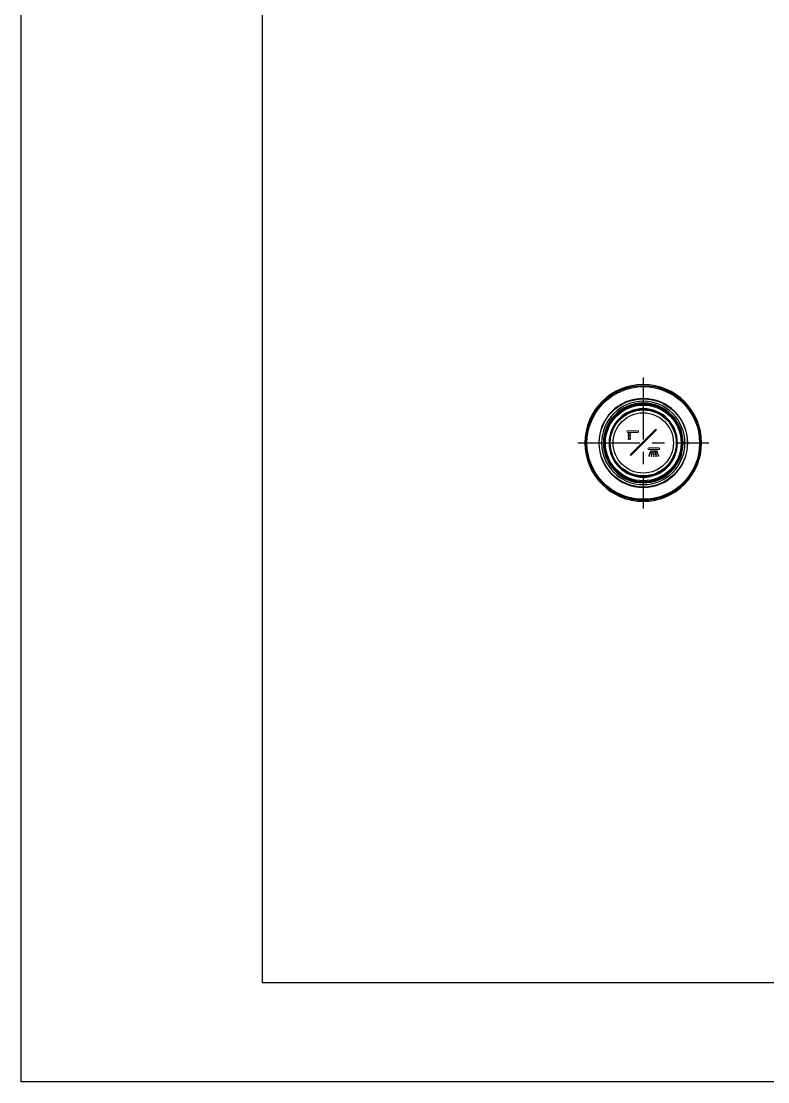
# Model space of a CAD drawing. Extents: x -3383 to -2963, y -4299 to -3705.
# Drawn here: x -3382.6 to -3277.2, y -4299.4 to -4149.8 of the extents above; entities that cross this region are included whole.
import ezdxf

# ---------------------------------------------------------------- set-up
doc = ezdxf.new("R2010")
doc.units = 0
doc.header["$LTSCALE"] = 7
doc.linetypes.add('CENTER', pattern=[2, 1.25, -0.25, 0.25, -0.25])
doc.layers.get('0').update_dxf_attribs({"color": 2, "linetype": 'CONTINUOUS'})
for name, color, linetype in [('1', 7, 'CONTINUOUS'), ('6', 7, 'CONTINUOUS'), ('CL', 1, 'CENTER'), ('D', 2, 'CONTINUOUS')]:
    doc.layers.add(name, color=color, linetype=linetype)

msp = doc.modelspace()

# ---------------------------------------------------------------- hatches: boundary and pattern name
h = msp.add_hatch(color=256)
edge = h.paths.add_edge_path()
edge.add_spline(control_points=[(-3296.68975, -4207.998933), (-3296.690006, -4207.966203), (-3296.664773, -4207.940284), (-3296.632732, -4207.94045), (-3296.600867, -4207.940538), (-3296.576579, -4207.965172), (-3296.576191, -4207.997293), (-3296.575847, -4208.03011), (-3296.601123, -4208.056039), (-3296.633164, -4208.055951), (-3296.664561, -4208.055951), (-3296.689406, -4208.030709), (-3296.68975, -4207.998933)], knot_values=[0, 0, 0, 0, 1, 1, 1, 2, 2, 2, 3, 3, 3, 4, 4, 4, 4], degree=3, periodic=0)
edge = h.paths.add_edge_path()
edge.add_spline(control_points=[(-3296.576279, -4208.716201), (-3296.576967, -4208.748065), (-3296.601855, -4208.772098), (-3296.63394, -4208.771666), (-3296.666493, -4208.771322), (-3296.690482, -4208.745825), (-3296.68975, -4208.712408), (-3296.689018, -4208.681408), (-3296.662101, -4208.655223), (-3296.631833, -4208.656167), (-3296.599359, -4208.657206), (-3296.575503, -4208.682959), (-3296.576279, -4208.716201)], knot_values=[0, 0, 0, 0, 1, 1, 1, 2, 2, 2, 3, 3, 3, 4, 4, 4, 4], degree=3, periodic=0)
edge = h.paths.add_edge_path()
edge.add_spline(control_points=[(-3296.576191, -4208.236299), (-3296.576014, -4208.268085), (-3296.600479, -4208.294181), (-3296.631312, -4208.294949), (-3296.663097, -4208.295901), (-3296.689538, -4208.269805), (-3296.68975, -4208.237675), (-3296.689882, -4208.204523), (-3296.665373, -4208.179802), (-3296.63252, -4208.179802), (-3296.600259, -4208.179802), (-3296.576446, -4208.203659), (-3296.576191, -4208.236299)], knot_values=[0, 0, 0, 0, 1, 1, 1, 2, 2, 2, 3, 3, 3, 4, 4, 4, 4], degree=3, periodic=0)
edge = h.paths.add_edge_path()
edge.add_spline(control_points=[(-3296.576279, -4208.476849), (-3296.576834, -4208.509155), (-3296.601211, -4208.533435), (-3296.633208, -4208.533356), (-3296.665805, -4208.533091), (-3296.690226, -4208.507947), (-3296.68975, -4208.474874), (-3296.689229, -4208.44189), (-3296.663953, -4208.417857), (-3296.630792, -4208.4188), (-3296.598539, -4208.419576), (-3296.57567, -4208.44404), (-3296.576279, -4208.476849)], knot_values=[0, 0, 0, 0, 1, 1, 1, 2, 2, 2, 3, 3, 3, 4, 4, 4, 4], degree=3, periodic=0)
edge = h.paths.add_edge_path()
edge.add_spline(control_points=[(-3296.820833, -4208.716201), (-3296.821442, -4208.748065), (-3296.846286, -4208.772098), (-3296.878495, -4208.771666), (-3296.911012, -4208.771322), (-3296.935001, -4208.745825), (-3296.934304, -4208.712408), (-3296.933537, -4208.681408), (-3296.906576, -4208.655223), (-3296.876387, -4208.656167), (-3296.843878, -4208.657206), (-3296.820057, -4208.682959), (-3296.820833, -4208.716201)], knot_values=[0, 0, 0, 0, 1, 1, 1, 2, 2, 2, 3, 3, 3, 4, 4, 4, 4], degree=3, periodic=0)
edge = h.paths.add_edge_path()
edge.add_spline(control_points=[(-3296.820745, -4208.236299), (-3296.820577, -4208.268085), (-3296.84491, -4208.294181), (-3296.875867, -4208.294949), (-3296.907564, -4208.295901), (-3296.934093, -4208.269805), (-3296.934304, -4208.237675), (-3296.934436, -4208.204523), (-3296.909892, -4208.179802), (-3296.877075, -4208.179802), (-3296.844822, -4208.179802), (-3296.820966, -4208.203659), (-3296.820745, -4208.236299)], knot_values=[0, 0, 0, 0, 1, 1, 1, 2, 2, 2, 3, 3, 3, 4, 4, 4, 4], degree=3, periodic=0)
edge = h.paths.add_edge_path()
edge.add_spline(control_points=[(-3296.934304, -4207.998933), (-3296.934481, -4207.966203), (-3296.909292, -4207.940284), (-3296.877163, -4207.94045), (-3296.845422, -4207.940538), (-3296.821098, -4207.965172), (-3296.820745, -4207.997293), (-3296.820401, -4208.03011), (-3296.845598, -4208.056039), (-3296.877639, -4208.055951), (-3296.909028, -4208.055951), (-3296.93396, -4208.030709), (-3296.934304, -4207.998933)], knot_values=[0, 0, 0, 0, 1, 1, 1, 2, 2, 2, 3, 3, 3, 4, 4, 4, 4], degree=3, periodic=0)
edge = h.paths.add_edge_path()
edge.add_spline(control_points=[(-3296.820833, -4208.476849), (-3296.821354, -4208.509155), (-3296.845766, -4208.533435), (-3296.877719, -4208.533356), (-3296.910324, -4208.533091), (-3296.93478, -4208.507947), (-3296.934304, -4208.474874), (-3296.933749, -4208.44189), (-3296.908472, -4208.417857), (-3296.875311, -4208.4188), (-3296.843058, -4208.419576), (-3296.820189, -4208.44404), (-3296.820833, -4208.476849)], knot_values=[0, 0, 0, 0, 1, 1, 1, 2, 2, 2, 3, 3, 3, 4, 4, 4, 4], degree=3, periodic=0)
edge = h.paths.add_edge_path()
edge.add_spline(control_points=[(-3295.451888, -4207.667172), (-3295.451888, -4207.731677), (-3295.504249, -4207.784047), (-3295.568719, -4207.784047), (-3295.568719, -4207.784047), (-3296.985554, -4207.784047), (-3296.985554, -4207.784047), (-3297.050148, -4207.784047), (-3297.102429, -4207.731677), (-3297.102429, -4207.667172), (-3297.102429, -4207.667172), (-3297.102429, -4207.667172), (-3297.102429, -4207.667172), (-3297.102429, -4207.602746), (-3297.050148, -4207.550385), (-3296.985554, -4207.550385), (-3296.985554, -4207.550385), (-3295.568719, -4207.550385), (-3295.568719, -4207.550385), (-3295.504249, -4207.550385), (-3295.451888, -4207.602746), (-3295.451888, -4207.667172), (-3295.451888, -4207.667172), (-3295.451888, -4207.667172), (-3295.451888, -4207.667172)], knot_values=[0, 0, 0, 0, 1, 1, 1, 2, 2, 2, 3, 3, 3, 4, 4, 4, 5, 5, 5, 6, 6, 6, 7, 7, 7, 8, 8, 8, 8], degree=3, periodic=0)
edge = h.paths.add_edge_path()
edge.add_spline(control_points=[(-3292.656406, -4211.027344), (-3292.625785, -4211.027512), (-3292.600288, -4211.053874), (-3292.600121, -4211.085218), (-3292.599821, -4211.116571), (-3292.627337, -4211.143444), (-3292.658902, -4211.142924), (-3292.689391, -4211.14258), (-3292.715576, -4211.115707), (-3292.715576, -4211.084795), (-3292.715576, -4211.053353), (-3292.688615, -4211.027167), (-3292.656406, -4211.027344)], knot_values=[0, 0, 0, 0, 1, 1, 1, 2, 2, 2, 3, 3, 3, 4, 4, 4, 4], degree=3, periodic=0)
edge = h.paths.add_edge_path(flags=17)
edge.add_spline(control_points=[(-3293.093242, -4210.491714), (-3293.124983, -4210.49137), (-3293.151036, -4210.464241), (-3293.150348, -4210.432544), (-3293.149695, -4210.401711), (-3293.123255, -4210.375958), (-3293.092334, -4210.376047), (-3293.060901, -4210.376311), (-3293.034205, -4210.403607), (-3293.034893, -4210.435393), (-3293.035581, -4210.46597), (-3293.062665, -4210.492146), (-3293.093242, -4210.491714)], knot_values=[0, 0, 0, 0, 1, 1, 1, 2, 2, 2, 3, 3, 3, 4, 4, 4, 4], degree=3, periodic=0)
edge = h.paths.add_edge_path(flags=17)
edge.add_spline(control_points=[(-3293.749232, -4210.649758), (-3293.749188, -4210.682575), (-3293.774377, -4210.70876), (-3293.806418, -4210.708848), (-3293.837427, -4210.708848), (-3293.863568, -4210.683263), (-3293.864035, -4210.651998), (-3293.864555, -4210.620133), (-3293.838027, -4210.592917), (-3293.806638, -4210.593005), (-3293.775073, -4210.593005), (-3293.749488, -4210.618493), (-3293.749232, -4210.649758)], knot_values=[0, 0, 0, 0, 1, 1, 1, 2, 2, 2, 3, 3, 3, 4, 4, 4, 4], degree=3, periodic=0)
edge = h.paths.add_edge_path(flags=17)
edge.add_spline(control_points=[(-3293.114515, -4210.663022), (-3293.114859, -4210.630557), (-3293.08915, -4210.604373), (-3293.056985, -4210.604373), (-3293.025632, -4210.604373), (-3293.000656, -4210.629517), (-3293.000268, -4210.661735), (-3293.000012, -4210.693432), (-3293.024512, -4210.719352), (-3293.055777, -4210.720217), (-3293.08803, -4210.720993), (-3293.114171, -4210.695584), (-3293.114515, -4210.663022)], knot_values=[0, 0, 0, 0, 1, 1, 1, 2, 2, 2, 3, 3, 3, 4, 4, 4, 4], degree=3, periodic=0)
edge = h.paths.add_edge_path(flags=16)
edge.add_spline(control_points=[(-3293.727051, -4210.376047), (-3293.695919, -4210.375958), (-3293.669778, -4210.402055), (-3293.669646, -4210.433064), (-3293.669646, -4210.465192), (-3293.695831, -4210.491802), (-3293.72714, -4210.491714), (-3293.759004, -4210.491714), (-3293.783725, -4210.467001), (-3293.784069, -4210.43496), (-3293.784369, -4210.402831), (-3293.758537, -4210.376223), (-3293.727051, -4210.376047)], knot_values=[0, 0, 0, 0, 1, 1, 1, 2, 2, 2, 3, 3, 3, 4, 4, 4, 4], degree=3, periodic=0)
edge = h.paths.add_edge_path()
edge.add_spline(control_points=[(-3292.839127, -4210.436592), (-3292.839939, -4210.468201), (-3292.865692, -4210.49249), (-3292.897389, -4210.491714), (-3292.929342, -4210.490945), (-3292.953586, -4210.464241), (-3292.952554, -4210.431168), (-3292.951522, -4210.40008), (-3292.924994, -4210.374847), (-3292.894028, -4210.375958), (-3292.861864, -4210.376998), (-3292.838307, -4210.402919), (-3292.839127, -4210.436592)], knot_values=[0, 0, 0, 0, 1, 1, 1, 2, 2, 2, 3, 3, 3, 4, 4, 4, 4], degree=3, periodic=0)
edge = h.paths.add_edge_path(flags=17)
edge.add_spline(control_points=[(-3293.82851, -4210.867237), (-3293.828387, -4210.899357), (-3293.854307, -4210.925886), (-3293.886004, -4210.925886), (-3293.916581, -4210.925886), (-3293.94371, -4210.899013), (-3293.943922, -4210.86878), (-3293.944054, -4210.837515), (-3293.916881, -4210.810219), (-3293.885528, -4210.810219), (-3293.854651, -4210.810219), (-3293.828554, -4210.836315), (-3293.82851, -4210.867237)], knot_values=[0, 0, 0, 0, 1, 1, 1, 2, 2, 2, 3, 3, 3, 4, 4, 4, 4], degree=3, periodic=0)
edge = h.paths.add_edge_path(flags=17)
edge.add_spline(control_points=[(-3293.543775, -4210.890661), (-3293.54403, -4210.922438), (-3293.570647, -4210.949222), (-3293.602036, -4210.948534), (-3293.633133, -4210.948111), (-3293.658322, -4210.922094), (-3293.658154, -4210.890661), (-3293.658066, -4210.859052), (-3293.632701, -4210.832867), (-3293.601956, -4210.832699), (-3293.570127, -4210.832434), (-3293.543686, -4210.858796), (-3293.543775, -4210.890661)], knot_values=[0, 0, 0, 0, 1, 1, 1, 2, 2, 2, 3, 3, 3, 4, 4, 4, 4], degree=3, periodic=0)
edge = h.paths.add_edge_path(flags=17)
edge.add_spline(control_points=[(-3293.079334, -4210.889365), (-3293.078734, -4210.857844), (-3293.051085, -4210.831659), (-3293.019432, -4210.832779), (-3292.988899, -4210.83382), (-3292.962758, -4210.86146), (-3292.96379, -4210.891869), (-3292.964787, -4210.92339), (-3292.992815, -4210.949654), (-3293.024036, -4210.948534), (-3293.054913, -4210.947247), (-3293.080022, -4210.920462), (-3293.079334, -4210.889365)], knot_values=[0, 0, 0, 0, 1, 1, 1, 2, 2, 2, 3, 3, 3, 4, 4, 4, 4], degree=3, periodic=0)
edge = h.paths.add_edge_path(flags=16)
edge.add_spline(control_points=[(-3293.52909, -4210.376047), (-3293.498125, -4210.376655), (-3293.472249, -4210.403096), (-3293.472672, -4210.43384), (-3293.473025, -4210.46597), (-3293.499466, -4210.492322), (-3293.531154, -4210.491714), (-3293.561731, -4210.49137), (-3293.58856, -4210.464241), (-3293.588216, -4210.434096), (-3293.587784, -4210.402831), (-3293.559967, -4210.375614), (-3293.52909, -4210.376047)], knot_values=[0, 0, 0, 0, 1, 1, 1, 2, 2, 2, 3, 3, 3, 4, 4, 4, 4], degree=3, periodic=0)
edge = h.paths.add_edge_path()
edge.add_spline(control_points=[(-3292.816603, -4210.593005), (-3292.784694, -4210.592749), (-3292.759109, -4210.618925), (-3292.759109, -4210.651566), (-3292.759109, -4210.682663), (-3292.784817, -4210.708672), (-3292.816082, -4210.708848), (-3292.846959, -4210.709272), (-3292.872888, -4210.683528), (-3292.8734, -4210.652341), (-3292.873832, -4210.619957), (-3292.848335, -4210.593437), (-3292.816603, -4210.593005)], knot_values=[0, 0, 0, 0, 1, 1, 1, 2, 2, 2, 3, 3, 3, 4, 4, 4, 4], degree=3, periodic=0)
edge = h.paths.add_edge_path(flags=17)
edge.add_spline(control_points=[(-3293.622797, -4210.662511), (-3293.622709, -4210.631334), (-3293.596956, -4210.604716), (-3293.566555, -4210.604197), (-3293.534602, -4210.603773), (-3293.507774, -4210.630469), (-3293.508118, -4210.662246), (-3293.508462, -4210.694287), (-3293.534858, -4210.72064), (-3293.566555, -4210.720217), (-3293.59752, -4210.719873), (-3293.622885, -4210.693776), (-3293.622797, -4210.662511)], knot_values=[0, 0, 0, 0, 1, 1, 1, 2, 2, 2, 3, 3, 3, 4, 4, 4, 4], degree=3, periodic=0)
edge = h.paths.add_edge_path(flags=17)
edge.add_spline(control_points=[(-3293.25477, -4210.671639), (-3293.254559, -4210.703504), (-3293.27898, -4210.729511), (-3293.309892, -4210.730465), (-3293.341677, -4210.731241), (-3293.368118, -4210.705223), (-3293.368294, -4210.673015), (-3293.368462, -4210.639854), (-3293.343917, -4210.615053), (-3293.311056, -4210.615053), (-3293.278803, -4210.615053), (-3293.254947, -4210.639078), (-3293.25477, -4210.671639)], knot_values=[0, 0, 0, 0, 1, 1, 1, 2, 2, 2, 3, 3, 3, 4, 4, 4, 4], degree=3, periodic=0)
edge = h.paths.add_edge_path(flags=17)
edge.add_spline(control_points=[(-3293.368294, -4210.434273), (-3293.368506, -4210.401632), (-3293.343317, -4210.375703), (-3293.311232, -4210.375879), (-3293.279447, -4210.375958), (-3293.255123, -4210.400423), (-3293.25477, -4210.43272), (-3293.254426, -4210.465537), (-3293.279623, -4210.49137), (-3293.311664, -4210.49137), (-3293.343097, -4210.49137), (-3293.367941, -4210.466137), (-3293.368294, -4210.434273)], knot_values=[0, 0, 0, 0, 1, 1, 1, 2, 2, 2, 3, 3, 3, 4, 4, 4, 4], degree=3, periodic=0)
edge = h.paths.add_edge_path(flags=17)
edge.add_spline(control_points=[(-3293.254858, -4210.912366), (-3293.255379, -4210.944486), (-3293.279747, -4210.968863), (-3293.311709, -4210.968687), (-3293.344305, -4210.968518), (-3293.368806, -4210.943366), (-3293.368294, -4210.910293), (-3293.36773, -4210.877308), (-3293.342453, -4210.853284), (-3293.30938, -4210.85414), (-3293.277083, -4210.854916), (-3293.254259, -4210.879381), (-3293.254858, -4210.912366)], knot_values=[0, 0, 0, 0, 1, 1, 1, 2, 2, 2, 3, 3, 3, 4, 4, 4, 4], degree=3, periodic=0)
edge = h.paths.add_edge_path()
edge.add_spline(control_points=[(-3293.907321, -4211.083675), (-3293.907021, -4211.115538), (-3293.933885, -4211.143188), (-3293.964894, -4211.142924), (-3293.995771, -4211.142924), (-3294.022212, -4211.117347), (-3294.0229, -4211.086338), (-3294.023676, -4211.055073), (-3293.996803, -4211.027512), (-3293.965326, -4211.027432), (-3293.934405, -4211.027167), (-3293.907665, -4211.053353), (-3293.907321, -4211.083675)], knot_values=[0, 0, 0, 0, 1, 1, 1, 2, 2, 2, 3, 3, 3, 4, 4, 4, 4], degree=3, periodic=0)
edge = h.paths.add_edge_path()
edge.add_spline(control_points=[(-3292.929297, -4211.119499), (-3292.929342, -4211.150941), (-3292.955094, -4211.176685), (-3292.986139, -4211.176685), (-3293.018012, -4211.176685), (-3293.044021, -4211.150332), (-3293.043589, -4211.118123), (-3293.043201, -4211.086426), (-3293.017836, -4211.061282), (-3292.986315, -4211.061018), (-3292.95423, -4211.06085), (-3292.928998, -4211.08677), (-3292.929297, -4211.119499)], knot_values=[0, 0, 0, 0, 1, 1, 1, 2, 2, 2, 3, 3, 3, 4, 4, 4, 4], degree=3, periodic=0)
edge = h.paths.add_edge_path()
edge.add_spline(control_points=[(-3293.254858, -4211.151628), (-3293.255546, -4211.183493), (-3293.280355, -4211.207525), (-3293.31252, -4211.207094), (-3293.344993, -4211.206662), (-3293.369106, -4211.181165), (-3293.368294, -4211.147748), (-3293.367518, -4211.116748), (-3293.340601, -4211.090563), (-3293.310368, -4211.091595), (-3293.277939, -4211.092538), (-3293.254171, -4211.118291), (-3293.254858, -4211.151628)], knot_values=[0, 0, 0, 0, 1, 1, 1, 2, 2, 2, 3, 3, 3, 4, 4, 4, 4], degree=3, periodic=0)
edge = h.paths.add_edge_path()
edge.add_spline(control_points=[(-3293.694023, -4211.1189), (-3293.693767, -4211.087114), (-3293.666894, -4211.060585), (-3293.635373, -4211.061018), (-3293.604197, -4211.061538), (-3293.578567, -4211.087979), (-3293.57922, -4211.118988), (-3293.579987, -4211.151708), (-3293.606005, -4211.177381), (-3293.637737, -4211.176685), (-3293.66879, -4211.176173), (-3293.694067, -4211.149988), (-3293.694023, -4211.1189)], knot_values=[0, 0, 0, 0, 1, 1, 1, 2, 2, 2, 3, 3, 3, 4, 4, 4, 4], degree=3, periodic=0)
edge = h.paths.add_edge_path()
edge.add_spline(control_points=[(-3292.736372, -4210.810219), (-3292.70606, -4210.810043), (-3292.679787, -4210.836395), (-3292.679143, -4210.867581), (-3292.678455, -4210.89858), (-3292.706271, -4210.926142), (-3292.737624, -4210.925886), (-3292.768413, -4210.925542), (-3292.794466, -4210.899269), (-3292.794598, -4210.868269), (-3292.794854, -4210.836748), (-3292.768413, -4210.810219), (-3292.736372, -4210.810219)], knot_values=[0, 0, 0, 0, 1, 1, 1, 2, 2, 2, 3, 3, 3, 4, 4, 4, 4], degree=3, periodic=0)
edge = h.paths.add_edge_path()
edge.add_spline(control_points=[(-3292.479197, -4210.102511), (-3292.479197, -4210.167193), (-3292.531646, -4210.219387), (-3292.596116, -4210.219387), (-3292.596116, -4210.219387), (-3294.012996, -4210.219387), (-3294.012996, -4210.219387), (-3294.077422, -4210.219387), (-3294.129827, -4210.167193), (-3294.129827, -4210.102511), (-3294.129827, -4210.102511), (-3294.129827, -4210.102511), (-3294.129827, -4210.102511), (-3294.129827, -4210.038085), (-3294.077422, -4209.985716), (-3294.012996, -4209.985716), (-3294.012996, -4209.985716), (-3292.596116, -4209.985716), (-3292.596116, -4209.985716), (-3292.531646, -4209.985716), (-3292.479197, -4210.038085), (-3292.479197, -4210.102511), (-3292.479197, -4210.102511), (-3292.479197, -4210.102511), (-3292.479197, -4210.102511)], knot_values=[0, 0, 0, 0, 1, 1, 1, 2, 2, 2, 3, 3, 3, 4, 4, 4, 5, 5, 5, 6, 6, 6, 7, 7, 7, 8, 8, 8, 8], degree=3, periodic=0)
edge = h.paths.add_edge_path()
edge.add_spline(control_points=[(-3296.558578, -4211.025793), (-3296.575503, -4211.025793), (-3296.592427, -4211.019416), (-3296.605348, -4211.006505), (-3296.631224, -4210.980664), (-3296.631224, -4210.938806), (-3296.605348, -4210.912877)], knot_values=[0, 0, 0, 0, 1, 1, 1, 2, 2, 2, 2], degree=3, periodic=0)
edge.add_spline(control_points=[(-3296.605348, -4210.912877), (-3296.605348, -4210.912877), (-3293.069774, -4207.377347), (-3293.069774, -4207.377347), (-3293.043977, -4207.351603), (-3293.00212, -4207.351603), (-3292.976279, -4207.377347), (-3292.950402, -4207.403276), (-3292.950402, -4207.445045), (-3292.976279, -4207.470975)], knot_values=[2, 2, 2, 2, 3, 3, 3, 4, 4, 4, 5, 5, 5, 5], degree=3, periodic=0)
edge.add_spline(control_points=[(-3292.976279, -4207.470975), (-3292.976279, -4207.470975), (-3296.511853, -4211.006505), (-3296.511853, -4211.006505), (-3296.524729, -4211.019416), (-3296.541654, -4211.025793), (-3296.558578, -4211.025793)], knot_values=[5, 5, 5, 5, 6, 6, 6, 7, 7, 7, 7], degree=3, periodic=0)

# ---------------------------------------------------------------- linework, layer by layer
at = {"color": 4}
for p, q in [((-3348.612468, -3736.421113), (-3348.612468, -4285.421113)), ((-3348.612468, -4285.421113), (-2973.612468, -4285.421113))]:
    msp.add_line(p, q, dxfattribs=at)
at = {"layer": '1', "lineweight": 0}
for points, knots in [([(-3295.451888, -4207.667172), (-3295.451888, -4207.731677), (-3295.504249, -4207.784047), (-3295.568719, -4207.784047), (-3295.568719, -4207.784047), (-3296.985554, -4207.784047), (-3296.985554, -4207.784047), (-3297.050148, -4207.784047), (-3297.102429, -4207.731677), (-3297.102429, -4207.667172), (-3297.102429, -4207.667172), (-3297.102429, -4207.667172), (-3297.102429, -4207.667172), (-3297.102429, -4207.602746), (-3297.050148, -4207.550385), (-3296.985554, -4207.550385), (-3296.985554, -4207.550385), (-3295.568719, -4207.550385), (-3295.568719, -4207.550385), (-3295.504249, -4207.550385), (-3295.451888, -4207.602746), (-3295.451888, -4207.667172), (-3295.451888, -4207.667172), (-3295.451888, -4207.667172), (-3295.451888, -4207.667172)], [0, 0, 0, 0, 1, 1, 1, 2, 2, 2, 3, 3, 3, 4, 4, 4, 5, 5, 5, 6, 6, 6, 7, 7, 7, 8, 8, 8, 8]), ([(-3296.934304, -4207.998933), (-3296.934481, -4207.966203), (-3296.909292, -4207.940284), (-3296.877163, -4207.94045), (-3296.845422, -4207.940538), (-3296.821098, -4207.965172), (-3296.820745, -4207.997293), (-3296.820401, -4208.03011), (-3296.845598, -4208.056039), (-3296.877639, -4208.055951), (-3296.909028, -4208.055951), (-3296.93396, -4208.030709), (-3296.934304, -4207.998933)], [0, 0, 0, 0, 1, 1, 1, 2, 2, 2, 3, 3, 3, 4, 4, 4, 4]), ([(-3296.68975, -4207.998933), (-3296.690006, -4207.966203), (-3296.664773, -4207.940284), (-3296.632732, -4207.94045), (-3296.600867, -4207.940538), (-3296.576579, -4207.965172), (-3296.576191, -4207.997293), (-3296.575847, -4208.03011), (-3296.601123, -4208.056039), (-3296.633164, -4208.055951), (-3296.664561, -4208.055951), (-3296.689406, -4208.030709), (-3296.68975, -4207.998933)], [0, 0, 0, 0, 1, 1, 1, 2, 2, 2, 3, 3, 3, 4, 4, 4, 4]), ([(-3296.605348, -4210.912877), (-3296.605348, -4210.912877), (-3293.069774, -4207.377347), (-3293.069774, -4207.377347), (-3293.043977, -4207.351603), (-3293.00212, -4207.351603), (-3292.976279, -4207.377347), (-3292.950402, -4207.403276), (-3292.950402, -4207.445045), (-3292.976279, -4207.470975)], [2, 2, 2, 2, 3, 3, 3, 4, 4, 4, 5, 5, 5, 5]), ([(-3292.976279, -4207.470975), (-3292.976279, -4207.470975), (-3296.511853, -4211.006505), (-3296.511853, -4211.006505), (-3296.524729, -4211.019416), (-3296.541654, -4211.025793), (-3296.558578, -4211.025793)], [5, 5, 5, 5, 6, 6, 6, 7, 7, 7, 7]), ([(-3296.820833, -4208.716201), (-3296.821442, -4208.748065), (-3296.846286, -4208.772098), (-3296.878495, -4208.771666), (-3296.911012, -4208.771322), (-3296.935001, -4208.745825), (-3296.934304, -4208.712408), (-3296.933537, -4208.681408), (-3296.906576, -4208.655223), (-3296.876387, -4208.656167), (-3296.843878, -4208.657206), (-3296.820057, -4208.682959), (-3296.820833, -4208.716201)], [0, 0, 0, 0, 1, 1, 1, 2, 2, 2, 3, 3, 3, 4, 4, 4, 4]), ([(-3296.820833, -4208.476849), (-3296.821354, -4208.509155), (-3296.845766, -4208.533435), (-3296.877719, -4208.533356), (-3296.910324, -4208.533091), (-3296.93478, -4208.507947), (-3296.934304, -4208.474874), (-3296.933749, -4208.44189), (-3296.908472, -4208.417857), (-3296.875311, -4208.4188), (-3296.843058, -4208.419576), (-3296.820189, -4208.44404), (-3296.820833, -4208.476849)], [0, 0, 0, 0, 1, 1, 1, 2, 2, 2, 3, 3, 3, 4, 4, 4, 4]), ([(-3296.820745, -4208.236299), (-3296.820577, -4208.268085), (-3296.84491, -4208.294181), (-3296.875867, -4208.294949), (-3296.907564, -4208.295901), (-3296.934093, -4208.269805), (-3296.934304, -4208.237675), (-3296.934436, -4208.204523), (-3296.909892, -4208.179802), (-3296.877075, -4208.179802), (-3296.844822, -4208.179802), (-3296.820966, -4208.203659), (-3296.820745, -4208.236299)], [0, 0, 0, 0, 1, 1, 1, 2, 2, 2, 3, 3, 3, 4, 4, 4, 4]), ([(-3296.576279, -4208.716201), (-3296.576967, -4208.748065), (-3296.601855, -4208.772098), (-3296.63394, -4208.771666), (-3296.666493, -4208.771322), (-3296.690482, -4208.745825), (-3296.68975, -4208.712408), (-3296.689018, -4208.681408), (-3296.662101, -4208.655223), (-3296.631833, -4208.656167), (-3296.599359, -4208.657206), (-3296.575503, -4208.682959), (-3296.576279, -4208.716201)], [0, 0, 0, 0, 1, 1, 1, 2, 2, 2, 3, 3, 3, 4, 4, 4, 4]), ([(-3296.576279, -4208.476849), (-3296.576834, -4208.509155), (-3296.601211, -4208.533435), (-3296.633208, -4208.533356), (-3296.665805, -4208.533091), (-3296.690226, -4208.507947), (-3296.68975, -4208.474874), (-3296.689229, -4208.44189), (-3296.663953, -4208.417857), (-3296.630792, -4208.4188), (-3296.598539, -4208.419576), (-3296.57567, -4208.44404), (-3296.576279, -4208.476849)], [0, 0, 0, 0, 1, 1, 1, 2, 2, 2, 3, 3, 3, 4, 4, 4, 4]), ([(-3296.576191, -4208.236299), (-3296.576014, -4208.268085), (-3296.600479, -4208.294181), (-3296.631312, -4208.294949), (-3296.663097, -4208.295901), (-3296.689538, -4208.269805), (-3296.68975, -4208.237675), (-3296.689882, -4208.204523), (-3296.665373, -4208.179802), (-3296.63252, -4208.179802), (-3296.600259, -4208.179802), (-3296.576446, -4208.203659), (-3296.576191, -4208.236299)], [0, 0, 0, 0, 1, 1, 1, 2, 2, 2, 3, 3, 3, 4, 4, 4, 4]), ([(-3296.558578, -4211.025793), (-3296.575503, -4211.025793), (-3296.592427, -4211.019416), (-3296.605348, -4211.006505), (-3296.631224, -4210.980664), (-3296.631224, -4210.938806), (-3296.605348, -4210.912877)], [0, 0, 0, 0, 1, 1, 1, 2, 2, 2, 2]), ([(-3292.479197, -4210.102511), (-3292.479197, -4210.167193), (-3292.531646, -4210.219387), (-3292.596116, -4210.219387), (-3292.596116, -4210.219387), (-3294.012996, -4210.219387), (-3294.012996, -4210.219387), (-3294.077422, -4210.219387), (-3294.129827, -4210.167193), (-3294.129827, -4210.102511), (-3294.129827, -4210.102511), (-3294.129827, -4210.102511), (-3294.129827, -4210.102511), (-3294.129827, -4210.038085), (-3294.077422, -4209.985716), (-3294.012996, -4209.985716), (-3294.012996, -4209.985716), (-3292.596116, -4209.985716), (-3292.596116, -4209.985716), (-3292.531646, -4209.985716), (-3292.479197, -4210.038085), (-3292.479197, -4210.102511), (-3292.479197, -4210.102511), (-3292.479197, -4210.102511), (-3292.479197, -4210.102511)], [0, 0, 0, 0, 1, 1, 1, 2, 2, 2, 3, 3, 3, 4, 4, 4, 5, 5, 5, 6, 6, 6, 7, 7, 7, 8, 8, 8, 8]), ([(-3293.907321, -4211.083675), (-3293.907021, -4211.115538), (-3293.933885, -4211.143188), (-3293.964894, -4211.142924), (-3293.995771, -4211.142924), (-3294.022212, -4211.117347), (-3294.0229, -4211.086338), (-3294.023676, -4211.055073), (-3293.996803, -4211.027512), (-3293.965326, -4211.027432), (-3293.934405, -4211.027167), (-3293.907665, -4211.053353), (-3293.907321, -4211.083675)], [0, 0, 0, 0, 1, 1, 1, 2, 2, 2, 3, 3, 3, 4, 4, 4, 4]), ([(-3293.82851, -4210.867237), (-3293.828387, -4210.899357), (-3293.854307, -4210.925886), (-3293.886004, -4210.925886), (-3293.916581, -4210.925886), (-3293.94371, -4210.899013), (-3293.943922, -4210.86878), (-3293.944054, -4210.837515), (-3293.916881, -4210.810219), (-3293.885528, -4210.810219), (-3293.854651, -4210.810219), (-3293.828554, -4210.836315), (-3293.82851, -4210.867237)], [0, 0, 0, 0, 1, 1, 1, 2, 2, 2, 3, 3, 3, 4, 4, 4, 4]), ([(-3293.749232, -4210.649758), (-3293.749188, -4210.682575), (-3293.774377, -4210.70876), (-3293.806418, -4210.708848), (-3293.837427, -4210.708848), (-3293.863568, -4210.683263), (-3293.864035, -4210.651998), (-3293.864555, -4210.620133), (-3293.838027, -4210.592917), (-3293.806638, -4210.593005), (-3293.775073, -4210.593005), (-3293.749488, -4210.618493), (-3293.749232, -4210.649758)], [0, 0, 0, 0, 1, 1, 1, 2, 2, 2, 3, 3, 3, 4, 4, 4, 4]), ([(-3293.727051, -4210.376047), (-3293.695919, -4210.375958), (-3293.669778, -4210.402055), (-3293.669646, -4210.433064), (-3293.669646, -4210.465192), (-3293.695831, -4210.491802), (-3293.72714, -4210.491714), (-3293.759004, -4210.491714), (-3293.783725, -4210.467001), (-3293.784069, -4210.43496), (-3293.784369, -4210.402831), (-3293.758537, -4210.376223), (-3293.727051, -4210.376047)], [0, 0, 0, 0, 1, 1, 1, 2, 2, 2, 3, 3, 3, 4, 4, 4, 4]), ([(-3293.694023, -4211.1189), (-3293.693767, -4211.087114), (-3293.666894, -4211.060585), (-3293.635373, -4211.061018), (-3293.604197, -4211.061538), (-3293.578567, -4211.087979), (-3293.57922, -4211.118988), (-3293.579987, -4211.151708), (-3293.606005, -4211.177381), (-3293.637737, -4211.176685), (-3293.66879, -4211.176173), (-3293.694067, -4211.149988), (-3293.694023, -4211.1189)], [0, 0, 0, 0, 1, 1, 1, 2, 2, 2, 3, 3, 3, 4, 4, 4, 4]), ([(-3293.543775, -4210.890661), (-3293.54403, -4210.922438), (-3293.570647, -4210.949222), (-3293.602036, -4210.948534), (-3293.633133, -4210.948111), (-3293.658322, -4210.922094), (-3293.658154, -4210.890661), (-3293.658066, -4210.859052), (-3293.632701, -4210.832867), (-3293.601956, -4210.832699), (-3293.570127, -4210.832434), (-3293.543686, -4210.858796), (-3293.543775, -4210.890661)], [0, 0, 0, 0, 1, 1, 1, 2, 2, 2, 3, 3, 3, 4, 4, 4, 4]), ([(-3293.622797, -4210.662511), (-3293.622709, -4210.631334), (-3293.596956, -4210.604716), (-3293.566555, -4210.604197), (-3293.534602, -4210.603773), (-3293.507774, -4210.630469), (-3293.508118, -4210.662246), (-3293.508462, -4210.694287), (-3293.534858, -4210.72064), (-3293.566555, -4210.720217), (-3293.59752, -4210.719873), (-3293.622885, -4210.693776), (-3293.622797, -4210.662511)], [0, 0, 0, 0, 1, 1, 1, 2, 2, 2, 3, 3, 3, 4, 4, 4, 4]), ([(-3293.52909, -4210.376047), (-3293.498125, -4210.376655), (-3293.472249, -4210.403096), (-3293.472672, -4210.43384), (-3293.473025, -4210.46597), (-3293.499466, -4210.492322), (-3293.531154, -4210.491714), (-3293.561731, -4210.49137), (-3293.58856, -4210.464241), (-3293.588216, -4210.434096), (-3293.587784, -4210.402831), (-3293.559967, -4210.375614), (-3293.52909, -4210.376047)], [0, 0, 0, 0, 1, 1, 1, 2, 2, 2, 3, 3, 3, 4, 4, 4, 4]), ([(-3293.254858, -4211.151628), (-3293.255546, -4211.183493), (-3293.280355, -4211.207525), (-3293.31252, -4211.207094), (-3293.344993, -4211.206662), (-3293.369106, -4211.181165), (-3293.368294, -4211.147748), (-3293.367518, -4211.116748), (-3293.340601, -4211.090563), (-3293.310368, -4211.091595), (-3293.277939, -4211.092538), (-3293.254171, -4211.118291), (-3293.254858, -4211.151628)], [0, 0, 0, 0, 1, 1, 1, 2, 2, 2, 3, 3, 3, 4, 4, 4, 4]), ([(-3293.254858, -4210.912366), (-3293.255379, -4210.944486), (-3293.279747, -4210.968863), (-3293.311709, -4210.968687), (-3293.344305, -4210.968518), (-3293.368806, -4210.943366), (-3293.368294, -4210.910293), (-3293.36773, -4210.877308), (-3293.342453, -4210.853284), (-3293.30938, -4210.85414), (-3293.277083, -4210.854916), (-3293.254259, -4210.879381), (-3293.254858, -4210.912366)], [0, 0, 0, 0, 1, 1, 1, 2, 2, 2, 3, 3, 3, 4, 4, 4, 4]), ([(-3293.368294, -4210.434273), (-3293.368506, -4210.401632), (-3293.343317, -4210.375703), (-3293.311232, -4210.375879), (-3293.279447, -4210.375958), (-3293.255123, -4210.400423), (-3293.25477, -4210.43272), (-3293.254426, -4210.465537), (-3293.279623, -4210.49137), (-3293.311664, -4210.49137), (-3293.343097, -4210.49137), (-3293.367941, -4210.466137), (-3293.368294, -4210.434273)], [0, 0, 0, 0, 1, 1, 1, 2, 2, 2, 3, 3, 3, 4, 4, 4, 4]), ([(-3293.25477, -4210.671639), (-3293.254559, -4210.703504), (-3293.27898, -4210.729511), (-3293.309892, -4210.730465), (-3293.341677, -4210.731241), (-3293.368118, -4210.705223), (-3293.368294, -4210.673015), (-3293.368462, -4210.639854), (-3293.343917, -4210.615053), (-3293.311056, -4210.615053), (-3293.278803, -4210.615053), (-3293.254947, -4210.639078), (-3293.25477, -4210.671639)], [0, 0, 0, 0, 1, 1, 1, 2, 2, 2, 3, 3, 3, 4, 4, 4, 4]), ([(-3293.093242, -4210.491714), (-3293.124983, -4210.49137), (-3293.151036, -4210.464241), (-3293.150348, -4210.432544), (-3293.149695, -4210.401711), (-3293.123255, -4210.375958), (-3293.092334, -4210.376047), (-3293.060901, -4210.376311), (-3293.034205, -4210.403607), (-3293.034893, -4210.435393), (-3293.035581, -4210.46597), (-3293.062665, -4210.492146), (-3293.093242, -4210.491714)], [0, 0, 0, 0, 1, 1, 1, 2, 2, 2, 3, 3, 3, 4, 4, 4, 4]), ([(-3293.114515, -4210.663022), (-3293.114859, -4210.630557), (-3293.08915, -4210.604373), (-3293.056985, -4210.604373), (-3293.025632, -4210.604373), (-3293.000656, -4210.629517), (-3293.000268, -4210.661735), (-3293.000012, -4210.693432), (-3293.024512, -4210.719352), (-3293.055777, -4210.720217), (-3293.08803, -4210.720993), (-3293.114171, -4210.695584), (-3293.114515, -4210.663022)], [0, 0, 0, 0, 1, 1, 1, 2, 2, 2, 3, 3, 3, 4, 4, 4, 4]), ([(-3293.079334, -4210.889365), (-3293.078734, -4210.857844), (-3293.051085, -4210.831659), (-3293.019432, -4210.832779), (-3292.988899, -4210.83382), (-3292.962758, -4210.86146), (-3292.96379, -4210.891869), (-3292.964787, -4210.92339), (-3292.992815, -4210.949654), (-3293.024036, -4210.948534), (-3293.054913, -4210.947247), (-3293.080022, -4210.920462), (-3293.079334, -4210.889365)], [0, 0, 0, 0, 1, 1, 1, 2, 2, 2, 3, 3, 3, 4, 4, 4, 4]), ([(-3292.929297, -4211.119499), (-3292.929342, -4211.150941), (-3292.955094, -4211.176685), (-3292.986139, -4211.176685), (-3293.018012, -4211.176685), (-3293.044021, -4211.150332), (-3293.043589, -4211.118123), (-3293.043201, -4211.086426), (-3293.017836, -4211.061282), (-3292.986315, -4211.061018), (-3292.95423, -4211.06085), (-3292.928998, -4211.08677), (-3292.929297, -4211.119499)], [0, 0, 0, 0, 1, 1, 1, 2, 2, 2, 3, 3, 3, 4, 4, 4, 4]), ([(-3292.839127, -4210.436592), (-3292.839939, -4210.468201), (-3292.865692, -4210.49249), (-3292.897389, -4210.491714), (-3292.929342, -4210.490945), (-3292.953586, -4210.464241), (-3292.952554, -4210.431168), (-3292.951522, -4210.40008), (-3292.924994, -4210.374847), (-3292.894028, -4210.375958), (-3292.861864, -4210.376998), (-3292.838307, -4210.402919), (-3292.839127, -4210.436592)], [0, 0, 0, 0, 1, 1, 1, 2, 2, 2, 3, 3, 3, 4, 4, 4, 4]), ([(-3292.816603, -4210.593005), (-3292.784694, -4210.592749), (-3292.759109, -4210.618925), (-3292.759109, -4210.651566), (-3292.759109, -4210.682663), (-3292.784817, -4210.708672), (-3292.816082, -4210.708848), (-3292.846959, -4210.709272), (-3292.872888, -4210.683528), (-3292.8734, -4210.652341), (-3292.873832, -4210.619957), (-3292.848335, -4210.593437), (-3292.816603, -4210.593005)], [0, 0, 0, 0, 1, 1, 1, 2, 2, 2, 3, 3, 3, 4, 4, 4, 4]), ([(-3292.736372, -4210.810219), (-3292.70606, -4210.810043), (-3292.679787, -4210.836395), (-3292.679143, -4210.867581), (-3292.678455, -4210.89858), (-3292.706271, -4210.926142), (-3292.737624, -4210.925886), (-3292.768413, -4210.925542), (-3292.794466, -4210.899269), (-3292.794598, -4210.868269), (-3292.794854, -4210.836748), (-3292.768413, -4210.810219), (-3292.736372, -4210.810219)], [0, 0, 0, 0, 1, 1, 1, 2, 2, 2, 3, 3, 3, 4, 4, 4, 4]), ([(-3292.656406, -4211.027344), (-3292.625785, -4211.027512), (-3292.600288, -4211.053874), (-3292.600121, -4211.085218), (-3292.599821, -4211.116571), (-3292.627337, -4211.143444), (-3292.658902, -4211.142924), (-3292.689391, -4211.14258), (-3292.715576, -4211.115707), (-3292.715576, -4211.084795), (-3292.715576, -4211.053353), (-3292.688615, -4211.027167), (-3292.656406, -4211.027344)], [0, 0, 0, 0, 1, 1, 1, 2, 2, 2, 3, 3, 3, 4, 4, 4, 4])]:
    msp.add_open_spline(points, degree=3, knots=knots, dxfattribs=at)
at = {"layer": '6', "color": 3, "linetype": 'Continuous', "extrusion": (0, 0, -1)}
for radius in [8.2375, 6.279299, 5.879494, 5.461761, 5.461761, 4.831046]:
    msp.add_circle((3294.794521, -4209.278993), radius, dxfattribs=at)
at = {"layer": '6', "color": 7, "linetype": 'Continuous'}
for radius in [8.1125, 4.25, 4.25]:
    msp.add_circle((-3294.794521, -4209.278993), radius, dxfattribs=at)
at = {"layer": '6', "color": 7, "linetype": 'Continuous', "extrusion": (0, 0, -1)}
for radius in [8.075, 5.629494, 5.5, 5.5, 4.725]:
    msp.add_circle((3294.794521, -4209.278993), radius, dxfattribs=at)
at = {"layer": '6', "color": 3, "linetype": 'Continuous'}
for radius in [7.952117, 6.219305, 5.34792, 5.34792, 4.655826]:
    msp.add_circle((-3294.794521, -4209.278993), radius, dxfattribs=at)
at = {"layer": 'CL'}
for p, q in [((-3294.794521, -4200.041493), (-3294.794521, -4218.516493)), ((-3304.032021, -4209.278993), (-3285.557021, -4209.278993))]:
    msp.add_line(p, q, dxfattribs=at)
at = {"layer": 'D'}
msp.add_lwpolyline([(-3382.612468, -3705.421113), (-2962.612468, -3705.421113), (-2962.612468, -4299.421113), (-3382.612468, -4299.421113)], close=True, dxfattribs=at)

doc.saveas('drawing.dxf')
